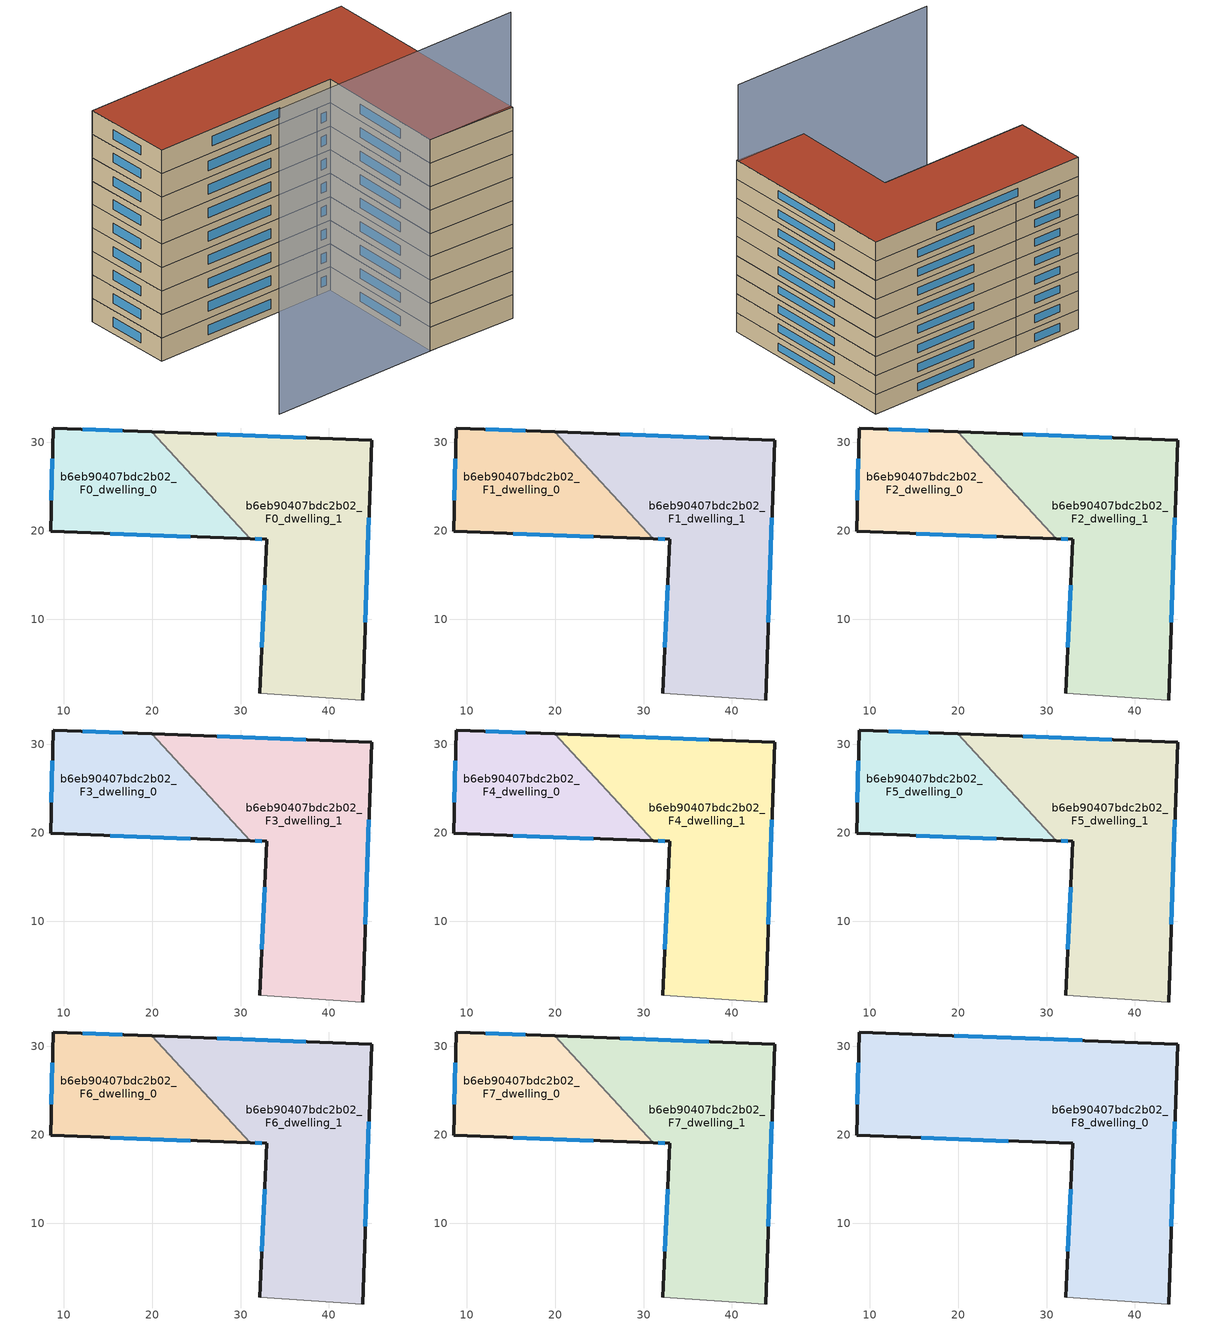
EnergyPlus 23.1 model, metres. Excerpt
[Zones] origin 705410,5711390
b6eb90407bdc2b02_F0_dwelling_0
 floor ground (EU_floor_Construction): 19.94,31.21 31.08,19.1 8.54,19.94 8.8,31.63 z0
 wall outside (EU_wall_Construction): 19.94,31.21 8.8,31.63 8.54,19.94 31.08,19.1 z0:3
 wall to b6eb90407bdc2b02_F0_dwelling_1 (EU_wall_Construction): 31.08,19.1 19.94,31.2 z0:3
 window (EU_Window_Construction): 15.29,19.69 24.33,19.35 / 8.72,28.13 8.61,23.44 / 16.6,31.33 12.13,31.5 z0.9:2.1
b6eb90407bdc2b02_F0_dwelling_1
 floor ground (EU_floor_Construction): 44.83,30.26 43.79,0.87 32.17,1.66 32.97,19.03 31.08,19.1 19.94,31.21 z0
 wall outside (EU_wall_Construction): 43.79,0.87 44.83,30.26 19.94,31.21 / 31.08,19.1 32.97,19.03 32.17,1.66 z0:3
 wall adiabatic (EU_wall_Construction): 32.17,1.66 43.79,0.87 z0:3
 window (EU_Window_Construction): 37.38,30.54 27.39,30.92 / 44.11,9.67 44.52,21.46 / 32.73,13.83 32.41,6.86 / 31.64,19.08 32.4,19.05 z0.9:2.1
b6eb90407bdc2b02_F1_dwelling_0
 floor to b6eb90407bdc2b02_F0_dwelling_0 (EU_floor_Construction): 19.94,31.21 31.08,19.1 8.54,19.94 8.79,31.63 z3
 wall outside (EU_wall_Construction): 19.94,31.21 8.8,31.63 8.54,19.94 31.08,19.1 z3:6
 wall to b6eb90407bdc2b02_F1_dwelling_1 (EU_wall_Construction): 31.08,19.1 19.94,31.2 z3:6
 window (EU_Window_Construction): 15.29,19.69 24.33,19.35 / 8.72,28.13 8.61,23.44 / 16.6,31.33 12.13,31.5 z3.9:5.1
b6eb90407bdc2b02_F1_dwelling_1
 floor to b6eb90407bdc2b02_F0_dwelling_1 (EU_floor_Construction): 44.83,30.26 43.79,0.87 32.17,1.66 32.97,19.03 31.08,19.1 19.94,31.21 z3
 wall outside (EU_wall_Construction): 43.79,0.87 44.83,30.26 19.94,31.21 / 31.08,19.1 32.97,19.03 32.17,1.66 z3:6
 wall adiabatic (EU_wall_Construction): 32.17,1.66 43.79,0.87 z3:6
 window (EU_Window_Construction): 37.38,30.54 27.39,30.92 / 44.11,9.67 44.52,21.46 / 32.73,13.83 32.41,6.86 / 31.64,19.08 32.4,19.05 z3.9:5.1
b6eb90407bdc2b02_F2_dwelling_0
 floor to b6eb90407bdc2b02_F1_dwelling_0 (EU_floor_Construction): 19.94,31.21 31.08,19.1 8.54,19.94 8.79,31.63 z6
 wall outside (EU_wall_Construction): 19.94,31.21 8.8,31.63 8.54,19.94 31.08,19.1 z6:9
 wall to b6eb90407bdc2b02_F2_dwelling_1 (EU_wall_Construction): 31.08,19.1 19.94,31.2 z6:9
 window (EU_Window_Construction): 15.29,19.69 24.33,19.35 / 8.72,28.13 8.61,23.44 / 16.6,31.33 12.13,31.5 z6.9:8.1
b6eb90407bdc2b02_F2_dwelling_1
 floor to b6eb90407bdc2b02_F1_dwelling_1 (EU_floor_Construction): 44.83,30.26 43.79,0.87 32.17,1.66 32.97,19.03 31.08,19.1 19.94,31.21 z6
 wall outside (EU_wall_Construction): 43.79,0.87 44.83,30.26 19.94,31.21 / 31.08,19.1 32.97,19.03 32.17,1.66 z6:9
 wall adiabatic (EU_wall_Construction): 32.17,1.66 43.79,0.87 z6:9
 window (EU_Window_Construction): 37.38,30.54 27.39,30.92 / 44.11,9.67 44.52,21.46 / 32.73,13.83 32.41,6.86 / 31.64,19.08 32.4,19.05 z6.9:8.1
b6eb90407bdc2b02_F3_dwelling_0
 floor to b6eb90407bdc2b02_F2_dwelling_0 (EU_floor_Construction): 19.94,31.21 31.08,19.1 8.54,19.94 8.79,31.63 z9
 wall outside (EU_wall_Construction): 19.94,31.21 8.8,31.63 8.54,19.94 31.08,19.1 z9:12
 wall to b6eb90407bdc2b02_F3_dwelling_1 (EU_wall_Construction): 31.08,19.1 19.94,31.2 z9:12
 window (EU_Window_Construction): 15.29,19.69 24.33,19.35 / 8.72,28.13 8.61,23.44 / 16.6,31.33 12.13,31.5 z9.9:11.1
b6eb90407bdc2b02_F3_dwelling_1
 floor to b6eb90407bdc2b02_F2_dwelling_1 (EU_floor_Construction): 44.83,30.26 43.79,0.87 32.17,1.66 32.97,19.03 31.08,19.1 19.94,31.21 z9
 wall outside (EU_wall_Construction): 43.79,0.87 44.83,30.26 19.94,31.21 / 31.08,19.1 32.97,19.03 32.17,1.66 z9:12
 wall adiabatic (EU_wall_Construction): 32.17,1.66 43.79,0.87 z9:12
 window (EU_Window_Construction): 37.38,30.54 27.39,30.92 / 44.11,9.67 44.52,21.46 / 32.73,13.83 32.41,6.86 / 31.64,19.08 32.4,19.05 z9.9:11.1
b6eb90407bdc2b02_F4_dwelling_0
 floor to b6eb90407bdc2b02_F3_dwelling_0 (EU_floor_Construction): 19.94,31.21 31.08,19.1 8.54,19.94 8.79,31.63 z12
 wall outside (EU_wall_Construction): 19.94,31.21 8.8,31.63 8.54,19.94 31.08,19.1 z12:15
 wall to b6eb90407bdc2b02_F4_dwelling_1 (EU_wall_Construction): 31.08,19.1 19.94,31.2 z12:15
 window (EU_Window_Construction): 15.29,19.69 24.33,19.35 / 8.72,28.13 8.61,23.44 / 16.6,31.33 12.13,31.5 z12.9:14.1
b6eb90407bdc2b02_F4_dwelling_1
 floor to b6eb90407bdc2b02_F3_dwelling_1 (EU_floor_Construction): 44.83,30.26 43.79,0.87 32.17,1.66 32.97,19.03 31.08,19.1 19.94,31.21 z12
 wall outside (EU_wall_Construction): 43.79,0.87 44.83,30.26 19.94,31.21 / 31.08,19.1 32.97,19.03 32.17,1.66 z12:15
 wall adiabatic (EU_wall_Construction): 32.17,1.66 43.79,0.87 z12:15
 window (EU_Window_Construction): 37.38,30.54 27.39,30.92 / 44.11,9.67 44.52,21.46 / 32.73,13.83 32.41,6.86 / 31.64,19.08 32.4,19.05 z12.9:14.1
b6eb90407bdc2b02_F5_dwelling_0
 floor to b6eb90407bdc2b02_F4_dwelling_0 (EU_floor_Construction): 19.94,31.21 31.08,19.1 8.54,19.94 8.79,31.63 z15
 wall outside (EU_wall_Construction): 19.94,31.21 8.8,31.63 8.54,19.94 31.08,19.1 z15:18
 wall to b6eb90407bdc2b02_F5_dwelling_1 (EU_wall_Construction): 31.08,19.1 19.94,31.2 z15:18
 window (EU_Window_Construction): 15.29,19.69 24.33,19.35 / 8.72,28.13 8.61,23.44 / 16.6,31.33 12.13,31.5 z15.9:17.1
b6eb90407bdc2b02_F5_dwelling_1
 floor to b6eb90407bdc2b02_F4_dwelling_1 (EU_floor_Construction): 44.83,30.26 43.79,0.87 32.17,1.66 32.97,19.03 31.08,19.1 19.94,31.21 z15
 wall outside (EU_wall_Construction): 43.79,0.87 44.83,30.26 19.94,31.21 / 31.08,19.1 32.97,19.03 32.17,1.66 z15:18
 wall adiabatic (EU_wall_Construction): 32.17,1.66 43.79,0.87 z15:18
 window (EU_Window_Construction): 37.38,30.54 27.39,30.92 / 44.11,9.67 44.52,21.46 / 32.73,13.83 32.41,6.86 / 31.64,19.08 32.4,19.05 z15.9:17.1
b6eb90407bdc2b02_F6_dwelling_0
 floor to b6eb90407bdc2b02_F5_dwelling_0 (EU_floor_Construction): 19.94,31.21 31.08,19.1 8.54,19.94 8.79,31.63 z18
 wall outside (EU_wall_Construction): 19.94,31.21 8.8,31.63 8.54,19.94 31.08,19.1 z18:21
 wall to b6eb90407bdc2b02_F6_dwelling_1 (EU_wall_Construction): 31.08,19.1 19.94,31.2 z18:21
 window (EU_Window_Construction): 15.29,19.69 24.33,19.35 / 8.72,28.13 8.61,23.44 / 16.6,31.33 12.13,31.5 z18.9:20.1
b6eb90407bdc2b02_F6_dwelling_1
 floor to b6eb90407bdc2b02_F5_dwelling_1 (EU_floor_Construction): 44.83,30.26 43.79,0.87 32.17,1.66 32.97,19.03 31.08,19.1 19.94,31.21 z18
 wall outside (EU_wall_Construction): 43.79,0.87 44.83,30.26 19.94,31.21 / 31.08,19.1 32.97,19.03 32.17,1.66 z18:21
 wall adiabatic (EU_wall_Construction): 32.17,1.66 43.79,0.87 z18:21
 window (EU_Window_Construction): 37.38,30.54 27.39,30.92 / 44.11,9.67 44.52,21.46 / 32.73,13.83 32.41,6.86 / 31.64,19.08 32.4,19.05 z18.9:20.1
b6eb90407bdc2b02_F7_dwelling_0
 floor to b6eb90407bdc2b02_F6_dwelling_0 (EU_floor_Construction): 19.94,31.21 31.08,19.1 8.54,19.94 8.79,31.63 z21
 wall outside (EU_wall_Construction): 19.94,31.21 8.8,31.63 8.54,19.94 31.08,19.1 z21:24
 wall to b6eb90407bdc2b02_F7_dwelling_1 (EU_wall_Construction): 31.08,19.1 19.94,31.2 z21:24
 window (EU_Window_Construction): 15.29,19.69 24.33,19.35 / 8.72,28.13 8.61,23.44 / 16.6,31.33 12.13,31.5 z21.9:23.1
b6eb90407bdc2b02_F7_dwelling_1
 floor to b6eb90407bdc2b02_F6_dwelling_1 (EU_floor_Construction): 44.83,30.26 43.79,0.87 32.17,1.66 32.97,19.03 31.08,19.1 19.94,31.21 z21
 wall outside (EU_wall_Construction): 43.79,0.87 44.83,30.26 19.94,31.21 / 31.08,19.1 32.97,19.03 32.17,1.66 z21:24
 wall adiabatic (EU_wall_Construction): 32.17,1.66 43.79,0.87 z21:24
 window (EU_Window_Construction): 37.38,30.54 27.39,30.92 / 44.11,9.67 44.52,21.46 / 32.73,13.83 32.41,6.86 / 31.64,19.08 32.4,19.05 z21.9:23.1
b6eb90407bdc2b02_F8_dwelling_0
 floor to b6eb90407bdc2b02_F7_dwelling_0 (EU_floor_Construction): 19.94,31.21 31.08,19.1 8.54,19.94 8.79,31.63 z24
 floor to b6eb90407bdc2b02_F7_dwelling_1 (EU_floor_Construction): 44.83,30.26 43.79,0.87 32.17,1.66 32.97,19.03 31.08,19.1 19.94,31.21 z24
 wall outside (EU_wall_Construction): 43.79,0.87 44.83,30.26 8.8,31.63 8.54,19.94 32.97,19.03 32.17,1.66 z24:27
 wall adiabatic (EU_wall_Construction): 32.17,1.66 43.79,0.87 z24:27
 window (EU_Window_Construction): 15.85,19.67 25.66,19.3 / 8.72,28.13 8.61,23.44 / 34.05,30.67 19.58,31.22 / 44.11,9.67 44.52,21.46 / 32.73,13.83 32.41,6.86 z24.9:26.1
 roof outside (EU_roof_Construction): 43.79,0.87 44.83,30.26 8.8,31.63 8.54,19.94 32.97,19.03 32.17,1.66 z27
shading: 10.34,2.55 43.81,1.19 z0:39
[Building]
EU S2 Campaign: North Axis=0; Terrain=City; Solar Distribution=FullExterior
[Site:Location]
London: Latitude=51.5; Longitude=-0.5; Time Zone=0; Elevation=25
[SizingPeriod:WeatherFileDays]
AnnualSizingPeriod: Begin Month=1; Begin Day of Month=1; End Month=12; End Day of Month=31; Day of Week for Start Day=Monday; Use Weather File Daylight Saving Period=No; Use Weather File Rain and Snow Indicators=No
[MATERIAL]
EU_InternalMass_Material: Roughness=MediumRough; Thickness=0.1; Conductivity=1; Density=1800; Specific Heat=900; Thermal Absorptance=0.9; Solar Absorptance=0.7; Visible Absorptance=0.7
[MATERIAL:NOMASS] Roughness=MediumRough; Thermal Absorptance=0.9; Solar Absorptance=0.7; Visible Absorptance=0.7
Name | Thermal Resistance
EU_wall_NoMass | 1.04674
EU_roof_NoMass | 4.32442
EU_floor_NoMass | 2.04616
[WINDOWMATERIAL:SIMPLEGLAZINGSYSTEM]
EU_Window_SimpleGlazing: UFactor=4.25843; Solar Heat Gain Coefficient=0.85; Visible Transmittance=0.85
[CONSTRUCTION]
EU_wall_Construction: EU_wall_NoMass
EU_roof_Construction: EU_roof_NoMass
EU_floor_Construction: EU_floor_NoMass
EU_InternalMass_Construction: EU_InternalMass_Material
EU_Window_Construction: EU_Window_SimpleGlazing
[ZONE] Type=1; Multiplier=1; Ceiling Height=autocalculate; Floor Area=autocalculate; Part of Total Floor Area=Yes
Name | Volume
b6eb90407bdc2b02_F0_dwelling_0 | 590.854
b6eb90407bdc2b02_F1_dwelling_0; b6eb90407bdc2b02_F2_dwelling_0; b6eb90407bdc2b02_F3_dwelling_0; b6eb90407bdc2b02_F4_dwelling_0; b6eb90407bdc2b02_F5_dwelling_0; b6eb90407bdc2b02_F6_dwelling_0; b6eb90407bdc2b02_F7_dwelling_0 | 590.855
b6eb90407bdc2b02_F8_dwelling_0 | 1869.36
b6eb90407bdc2b02_F0_dwelling_1; b6eb90407bdc2b02_F1_dwelling_1; b6eb90407bdc2b02_F2_dwelling_1; b6eb90407bdc2b02_F3_dwelling_1; b6eb90407bdc2b02_F4_dwelling_1; b6eb90407bdc2b02_F5_dwelling_1; b6eb90407bdc2b02_F6_dwelling_1; b6eb90407bdc2b02_F7_dwelling_1 | 1278.5
[INTERNALMASS] Construction=EU_InternalMass_Construction
Name | Zone or ZoneList | Surface Area
b6eb90407bdc2b02_F0_dwelling_0_EU_InternalMass | b6eb90407bdc2b02_F0_dwelling_0 | 196.952
b6eb90407bdc2b02_F0_dwelling_1_EU_InternalMass | b6eb90407bdc2b02_F0_dwelling_1 | 426.164
b6eb90407bdc2b02_F1_dwelling_0_EU_InternalMass | b6eb90407bdc2b02_F1_dwelling_0 | 196.952
b6eb90407bdc2b02_F1_dwelling_1_EU_InternalMass | b6eb90407bdc2b02_F1_dwelling_1 | 426.164
b6eb90407bdc2b02_F2_dwelling_0_EU_InternalMass | b6eb90407bdc2b02_F2_dwelling_0 | 196.952
b6eb90407bdc2b02_F2_dwelling_1_EU_InternalMass | b6eb90407bdc2b02_F2_dwelling_1 | 426.164
b6eb90407bdc2b02_F3_dwelling_0_EU_InternalMass | b6eb90407bdc2b02_F3_dwelling_0 | 196.952
b6eb90407bdc2b02_F3_dwelling_1_EU_InternalMass | b6eb90407bdc2b02_F3_dwelling_1 | 426.164
b6eb90407bdc2b02_F4_dwelling_0_EU_InternalMass | b6eb90407bdc2b02_F4_dwelling_0 | 196.952
b6eb90407bdc2b02_F4_dwelling_1_EU_InternalMass | b6eb90407bdc2b02_F4_dwelling_1 | 426.164
b6eb90407bdc2b02_F5_dwelling_0_EU_InternalMass | b6eb90407bdc2b02_F5_dwelling_0 | 196.952
b6eb90407bdc2b02_F5_dwelling_1_EU_InternalMass | b6eb90407bdc2b02_F5_dwelling_1 | 426.164
b6eb90407bdc2b02_F6_dwelling_0_EU_InternalMass | b6eb90407bdc2b02_F6_dwelling_0 | 196.952
b6eb90407bdc2b02_F6_dwelling_1_EU_InternalMass | b6eb90407bdc2b02_F6_dwelling_1 | 426.164
b6eb90407bdc2b02_F7_dwelling_0_EU_InternalMass | b6eb90407bdc2b02_F7_dwelling_0 | 196.952
b6eb90407bdc2b02_F7_dwelling_1_EU_InternalMass | b6eb90407bdc2b02_F7_dwelling_1 | 426.164
b6eb90407bdc2b02_F8_dwelling_0_EU_InternalMass | b6eb90407bdc2b02_F8_dwelling_0 | 623.127
[OTHEREQUIPMENT] Fuel Type=Electricity; Design Level Calculation Method=Watts/Area; Power per Zone Floor Area=1; Fraction Latent=0; Fraction Radiant=0; Fraction Lost=0; Carbon Dioxide Generation Rate=0; EndUse Subcategory=EU_Step8_InternalGains
Name | Zone or ZoneList or Space or SpaceList | Schedule
EU_Step8_InternalGain_b6eb90407bdc2b02_F0_dwelling_0_f000 | b6eb90407bdc2b02_F0_dwelling_0 | EU_Step8_GainSchedule_b6eb90407bdc2b02_F0_dwelling_0_f000
EU_Step8_InternalGain_b6eb90407bdc2b02_F0_dwelling_1_f000 | b6eb90407bdc2b02_F0_dwelling_1 | EU_Step8_GainSchedule_b6eb90407bdc2b02_F0_dwelling_1_f000
EU_Step8_InternalGain_b6eb90407bdc2b02_F1_dwelling_0_f000 | b6eb90407bdc2b02_F1_dwelling_0 | EU_Step8_GainSchedule_b6eb90407bdc2b02_F1_dwelling_0_f000
EU_Step8_InternalGain_b6eb90407bdc2b02_F1_dwelling_1_f000 | b6eb90407bdc2b02_F1_dwelling_1 | EU_Step8_GainSchedule_b6eb90407bdc2b02_F1_dwelling_1_f000
EU_Step8_InternalGain_b6eb90407bdc2b02_F2_dwelling_0_f000 | b6eb90407bdc2b02_F2_dwelling_0 | EU_Step8_GainSchedule_b6eb90407bdc2b02_F2_dwelling_0_f000
EU_Step8_InternalGain_b6eb90407bdc2b02_F2_dwelling_1_f000 | b6eb90407bdc2b02_F2_dwelling_1 | EU_Step8_GainSchedule_b6eb90407bdc2b02_F2_dwelling_1_f000
EU_Step8_InternalGain_b6eb90407bdc2b02_F3_dwelling_0_f000 | b6eb90407bdc2b02_F3_dwelling_0 | EU_Step8_GainSchedule_b6eb90407bdc2b02_F3_dwelling_0_f000
EU_Step8_InternalGain_b6eb90407bdc2b02_F3_dwelling_1_f000 | b6eb90407bdc2b02_F3_dwelling_1 | EU_Step8_GainSchedule_b6eb90407bdc2b02_F3_dwelling_1_f000
EU_Step8_InternalGain_b6eb90407bdc2b02_F4_dwelling_0_f000 | b6eb90407bdc2b02_F4_dwelling_0 | EU_Step8_GainSchedule_b6eb90407bdc2b02_F4_dwelling_0_f000
EU_Step8_InternalGain_b6eb90407bdc2b02_F4_dwelling_1_f000 | b6eb90407bdc2b02_F4_dwelling_1 | EU_Step8_GainSchedule_b6eb90407bdc2b02_F4_dwelling_1_f000
EU_Step8_InternalGain_b6eb90407bdc2b02_F5_dwelling_0_f000 | b6eb90407bdc2b02_F5_dwelling_0 | EU_Step8_GainSchedule_b6eb90407bdc2b02_F5_dwelling_0_f000
EU_Step8_InternalGain_b6eb90407bdc2b02_F5_dwelling_1_f000 | b6eb90407bdc2b02_F5_dwelling_1 | EU_Step8_GainSchedule_b6eb90407bdc2b02_F5_dwelling_1_f000
EU_Step8_InternalGain_b6eb90407bdc2b02_F6_dwelling_0_f000 | b6eb90407bdc2b02_F6_dwelling_0 | EU_Step8_GainSchedule_b6eb90407bdc2b02_F6_dwelling_0_f000
EU_Step8_InternalGain_b6eb90407bdc2b02_F6_dwelling_1_f000 | b6eb90407bdc2b02_F6_dwelling_1 | EU_Step8_GainSchedule_b6eb90407bdc2b02_F6_dwelling_1_f000
EU_Step8_InternalGain_b6eb90407bdc2b02_F7_dwelling_0_f000 | b6eb90407bdc2b02_F7_dwelling_0 | EU_Step8_GainSchedule_b6eb90407bdc2b02_F7_dwelling_0_f000
EU_Step8_InternalGain_b6eb90407bdc2b02_F7_dwelling_1_f000 | b6eb90407bdc2b02_F7_dwelling_1 | EU_Step8_GainSchedule_b6eb90407bdc2b02_F7_dwelling_1_f000
EU_Step8_InternalGain_b6eb90407bdc2b02_F8_dwelling_0_f000 | b6eb90407bdc2b02_F8_dwelling_0 | EU_Step8_GainSchedule_b6eb90407bdc2b02_F8_dwelling_0_f000
[ZONEVENTILATION:DESIGNFLOWRATE] Schedule=EU_AlwaysOn; Design Flow Rate Calculation Method=AirChanges/Hour; Air Changes per Hour=0.488719; Ventilation Type=Natural; Fan Pressure Rise=0; Fan Total Efficiency=1; Constant Term Coefficient=1; Temperature Term Coefficient=0; Velocity Term Coefficient=0; Velocity Squared Term Coefficient=0; Minimum Indoor Temperature=-100; Maximum Indoor Temperature=100; Delta Temperature=-100; Minimum Outdoor Temperature=-100; Maximum Outdoor Temperature=100; Maximum Wind Speed=40
Name | Zone or ZoneList or Space or SpaceList
EU_ConstantAir_b6eb90407bdc2b02_F0_dwelling_0 | b6eb90407bdc2b02_F0_dwelling_0
EU_ConstantAir_b6eb90407bdc2b02_F0_dwelling_1 | b6eb90407bdc2b02_F0_dwelling_1
EU_ConstantAir_b6eb90407bdc2b02_F1_dwelling_0 | b6eb90407bdc2b02_F1_dwelling_0
EU_ConstantAir_b6eb90407bdc2b02_F1_dwelling_1 | b6eb90407bdc2b02_F1_dwelling_1
EU_ConstantAir_b6eb90407bdc2b02_F2_dwelling_0 | b6eb90407bdc2b02_F2_dwelling_0
EU_ConstantAir_b6eb90407bdc2b02_F2_dwelling_1 | b6eb90407bdc2b02_F2_dwelling_1
EU_ConstantAir_b6eb90407bdc2b02_F3_dwelling_0 | b6eb90407bdc2b02_F3_dwelling_0
EU_ConstantAir_b6eb90407bdc2b02_F3_dwelling_1 | b6eb90407bdc2b02_F3_dwelling_1
EU_ConstantAir_b6eb90407bdc2b02_F4_dwelling_0 | b6eb90407bdc2b02_F4_dwelling_0
EU_ConstantAir_b6eb90407bdc2b02_F4_dwelling_1 | b6eb90407bdc2b02_F4_dwelling_1
EU_ConstantAir_b6eb90407bdc2b02_F5_dwelling_0 | b6eb90407bdc2b02_F5_dwelling_0
EU_ConstantAir_b6eb90407bdc2b02_F5_dwelling_1 | b6eb90407bdc2b02_F5_dwelling_1
EU_ConstantAir_b6eb90407bdc2b02_F6_dwelling_0 | b6eb90407bdc2b02_F6_dwelling_0
EU_ConstantAir_b6eb90407bdc2b02_F6_dwelling_1 | b6eb90407bdc2b02_F6_dwelling_1
EU_ConstantAir_b6eb90407bdc2b02_F7_dwelling_0 | b6eb90407bdc2b02_F7_dwelling_0
EU_ConstantAir_b6eb90407bdc2b02_F7_dwelling_1 | b6eb90407bdc2b02_F7_dwelling_1
EU_ConstantAir_b6eb90407bdc2b02_F8_dwelling_0 | b6eb90407bdc2b02_F8_dwelling_0
[HVACTEMPLATE:THERMOSTAT] Constant Heating Setpoint=20; Constant Cooling Setpoint=50
EU_HeatOnly_b6eb90407bdc2b02_F0_dwelling_0; EU_HeatOnly_b6eb90407bdc2b02_F0_dwelling_1; EU_HeatOnly_b6eb90407bdc2b02_F1_dwelling_0; EU_HeatOnly_b6eb90407bdc2b02_F1_dwelling_1; EU_HeatOnly_b6eb90407bdc2b02_F2_dwelling_0; EU_HeatOnly_b6eb90407bdc2b02_F2_dwelling_1; EU_HeatOnly_b6eb90407bdc2b02_F3_dwelling_0; EU_HeatOnly_b6eb90407bdc2b02_F3_dwelling_1; EU_HeatOnly_b6eb90407bdc2b02_F4_dwelling_0; EU_HeatOnly_b6eb90407bdc2b02_F4_dwelling_1; EU_HeatOnly_b6eb90407bdc2b02_F5_dwelling_0; EU_HeatOnly_b6eb90407bdc2b02_F5_dwelling_1; EU_HeatOnly_b6eb90407bdc2b02_F6_dwelling_0; EU_HeatOnly_b6eb90407bdc2b02_F6_dwelling_1; EU_HeatOnly_b6eb90407bdc2b02_F7_dwelling_0; EU_HeatOnly_b6eb90407bdc2b02_F7_dwelling_1; EU_HeatOnly_b6eb90407bdc2b02_F8_dwelling_0
[HVACTEMPLATE:ZONE:IDEALLOADSAIRSYSTEM] System Availability Schedule=EU_AlwaysOn; Maximum Heating Supply Air Temperature=50; Minimum Cooling Supply Air Temperature=13; Maximum Heating Supply Air Humidity Ratio=0.0156; Minimum Cooling Supply Air Humidity Ratio=0.0077; Heating Limit=NoLimit; Cooling Limit=NoLimit; Heating Availability Schedule=EU_AlwaysOn; Cooling Availability Schedule=EU_CoolingOff; Dehumidification Control Type=ConstantSensibleHeatRatio; Cooling Sensible Heat Ratio=0.7; Dehumidification Setpoint=60; Humidification Control Type=None; Humidification Setpoint=30; Outdoor Air Method=None; Outdoor Air Flow Rate per Person=0.00944; Outdoor Air Flow Rate per Zone Floor Area=0; Outdoor Air Flow Rate per Zone=0; Demand Controlled Ventilation Type=None; Outdoor Air Economizer Type=NoEconomizer; Heat Recovery Type=None; Sensible Heat Recovery Effectiveness=0.7; Latent Heat Recovery Effectiveness=0.65
Name | Template Thermostat
b6eb90407bdc2b02_F0_dwelling_0 | EU_HeatOnly_b6eb90407bdc2b02_F0_dwelling_0
b6eb90407bdc2b02_F0_dwelling_1 | EU_HeatOnly_b6eb90407bdc2b02_F0_dwelling_1
b6eb90407bdc2b02_F1_dwelling_0 | EU_HeatOnly_b6eb90407bdc2b02_F1_dwelling_0
b6eb90407bdc2b02_F1_dwelling_1 | EU_HeatOnly_b6eb90407bdc2b02_F1_dwelling_1
b6eb90407bdc2b02_F2_dwelling_0 | EU_HeatOnly_b6eb90407bdc2b02_F2_dwelling_0
b6eb90407bdc2b02_F2_dwelling_1 | EU_HeatOnly_b6eb90407bdc2b02_F2_dwelling_1
b6eb90407bdc2b02_F3_dwelling_0 | EU_HeatOnly_b6eb90407bdc2b02_F3_dwelling_0
b6eb90407bdc2b02_F3_dwelling_1 | EU_HeatOnly_b6eb90407bdc2b02_F3_dwelling_1
b6eb90407bdc2b02_F4_dwelling_0 | EU_HeatOnly_b6eb90407bdc2b02_F4_dwelling_0
b6eb90407bdc2b02_F4_dwelling_1 | EU_HeatOnly_b6eb90407bdc2b02_F4_dwelling_1
b6eb90407bdc2b02_F5_dwelling_0 | EU_HeatOnly_b6eb90407bdc2b02_F5_dwelling_0
b6eb90407bdc2b02_F5_dwelling_1 | EU_HeatOnly_b6eb90407bdc2b02_F5_dwelling_1
b6eb90407bdc2b02_F6_dwelling_0 | EU_HeatOnly_b6eb90407bdc2b02_F6_dwelling_0
b6eb90407bdc2b02_F6_dwelling_1 | EU_HeatOnly_b6eb90407bdc2b02_F6_dwelling_1
b6eb90407bdc2b02_F7_dwelling_0 | EU_HeatOnly_b6eb90407bdc2b02_F7_dwelling_0
b6eb90407bdc2b02_F7_dwelling_1 | EU_HeatOnly_b6eb90407bdc2b02_F7_dwelling_1
b6eb90407bdc2b02_F8_dwelling_0 | EU_HeatOnly_b6eb90407bdc2b02_F8_dwelling_0
[SIZING:ZONE] Zone Cooling Design Supply Air Temperature Input Method=SupplyAirTemperature; Zone Cooling Design Supply Air Temperature=13; Zone Heating Design Supply Air Temperature Input Method=SupplyAirTemperature; Zone Heating Design Supply Air Temperature=50; Zone Cooling Design Supply Air Humidity Ratio=0.008; Zone Heating Design Supply Air Humidity Ratio=0.008; Cooling Design Air Flow Method=DesignDay; Cooling Design Air Flow Rate=0; Cooling Minimum Air Flow per Zone Floor Area=0.000762; Cooling Minimum Air Flow=0; Cooling Minimum Air Flow Fraction=0.2; Heating Design Air Flow Method=DesignDay; Heating Design Air Flow Rate=0; Heating Maximum Air Flow per Zone Floor Area=0.002032; Heating Maximum Air Flow=0.141576; Heating Maximum Air Flow Fraction=0.3; Account for Dedicated Outdoor Air System=No; Dedicated Outdoor Air System Control Strategy=NeutralSupplyAir; Dedicated Outdoor Air Low Setpoint Temperature for Design=autosize; Dedicated Outdoor Air High Setpoint Temperature for Design=autosize; Zone Load Sizing Method=Sensible Load Only No Latent Load; Zone Latent Cooling Design Supply Air Humidity Ratio Input Method=HumidityRatioDifference; Zone Cooling Design Supply Air Humidity Ratio Difference=0.005; Zone Latent Heating Design Supply Air Humidity Ratio Input Method=HumidityRatioDifference; Zone Humidification Design Supply Air Humidity Ratio Difference=0.005
b6eb90407bdc2b02_F0_dwelling_0; b6eb90407bdc2b02_F0_dwelling_1; b6eb90407bdc2b02_F1_dwelling_0; b6eb90407bdc2b02_F1_dwelling_1; b6eb90407bdc2b02_F2_dwelling_0; b6eb90407bdc2b02_F2_dwelling_1; b6eb90407bdc2b02_F3_dwelling_0; b6eb90407bdc2b02_F3_dwelling_1; b6eb90407bdc2b02_F4_dwelling_0; b6eb90407bdc2b02_F4_dwelling_1; b6eb90407bdc2b02_F5_dwelling_0; b6eb90407bdc2b02_F5_dwelling_1; b6eb90407bdc2b02_F6_dwelling_0; b6eb90407bdc2b02_F6_dwelling_1; b6eb90407bdc2b02_F7_dwelling_0; b6eb90407bdc2b02_F7_dwelling_1; b6eb90407bdc2b02_F8_dwelling_0
[SCHEDULE:CONSTANT]
Name | Hourly Value
EU_AlwaysOn | 1
EU_CoolingOff | 0
[SCHEDULE:FILE] Column Number=1; Rows to Skip at Top=0; Number of Hours of Data=8760; Column Separator=Comma; Interpolate to Timestep=No; Minutes per Item=60; Adjust Schedule for Daylight Savings=Yes
Name | File
EU_Step8_GainSchedule_b6eb90407bdc2b02_F0_dwelling_0_f000 | ../../schedules/b6eb90407bdc2b02/b6eb90407bdc2b02_F0_dwelling_0_f000_gain.csv
EU_Step8_GainSchedule_b6eb90407bdc2b02_F0_dwelling_1_f000 | ../../schedules/b6eb90407bdc2b02/b6eb90407bdc2b02_F0_dwelling_1_f000_gain.csv
EU_Step8_GainSchedule_b6eb90407bdc2b02_F1_dwelling_0_f000 | ../../schedules/b6eb90407bdc2b02/b6eb90407bdc2b02_F1_dwelling_0_f000_gain.csv
EU_Step8_GainSchedule_b6eb90407bdc2b02_F1_dwelling_1_f000 | ../../schedules/b6eb90407bdc2b02/b6eb90407bdc2b02_F1_dwelling_1_f000_gain.csv
EU_Step8_GainSchedule_b6eb90407bdc2b02_F2_dwelling_0_f000 | ../../schedules/b6eb90407bdc2b02/b6eb90407bdc2b02_F2_dwelling_0_f000_gain.csv
EU_Step8_GainSchedule_b6eb90407bdc2b02_F2_dwelling_1_f000 | ../../schedules/b6eb90407bdc2b02/b6eb90407bdc2b02_F2_dwelling_1_f000_gain.csv
EU_Step8_GainSchedule_b6eb90407bdc2b02_F3_dwelling_0_f000 | ../../schedules/b6eb90407bdc2b02/b6eb90407bdc2b02_F3_dwelling_0_f000_gain.csv
EU_Step8_GainSchedule_b6eb90407bdc2b02_F3_dwelling_1_f000 | ../../schedules/b6eb90407bdc2b02/b6eb90407bdc2b02_F3_dwelling_1_f000_gain.csv
EU_Step8_GainSchedule_b6eb90407bdc2b02_F4_dwelling_0_f000 | ../../schedules/b6eb90407bdc2b02/b6eb90407bdc2b02_F4_dwelling_0_f000_gain.csv
EU_Step8_GainSchedule_b6eb90407bdc2b02_F4_dwelling_1_f000 | ../../schedules/b6eb90407bdc2b02/b6eb90407bdc2b02_F4_dwelling_1_f000_gain.csv
EU_Step8_GainSchedule_b6eb90407bdc2b02_F5_dwelling_0_f000 | ../../schedules/b6eb90407bdc2b02/b6eb90407bdc2b02_F5_dwelling_0_f000_gain.csv
EU_Step8_GainSchedule_b6eb90407bdc2b02_F5_dwelling_1_f000 | ../../schedules/b6eb90407bdc2b02/b6eb90407bdc2b02_F5_dwelling_1_f000_gain.csv
EU_Step8_GainSchedule_b6eb90407bdc2b02_F6_dwelling_0_f000 | ../../schedules/b6eb90407bdc2b02/b6eb90407bdc2b02_F6_dwelling_0_f000_gain.csv
EU_Step8_GainSchedule_b6eb90407bdc2b02_F6_dwelling_1_f000 | ../../schedules/b6eb90407bdc2b02/b6eb90407bdc2b02_F6_dwelling_1_f000_gain.csv
EU_Step8_GainSchedule_b6eb90407bdc2b02_F7_dwelling_0_f000 | ../../schedules/b6eb90407bdc2b02/b6eb90407bdc2b02_F7_dwelling_0_f000_gain.csv
EU_Step8_GainSchedule_b6eb90407bdc2b02_F7_dwelling_1_f000 | ../../schedules/b6eb90407bdc2b02/b6eb90407bdc2b02_F7_dwelling_1_f000_gain.csv
EU_Step8_GainSchedule_b6eb90407bdc2b02_F8_dwelling_0_f000 | ../../schedules/b6eb90407bdc2b02/b6eb90407bdc2b02_F8_dwelling_0_f000_gain.csv
